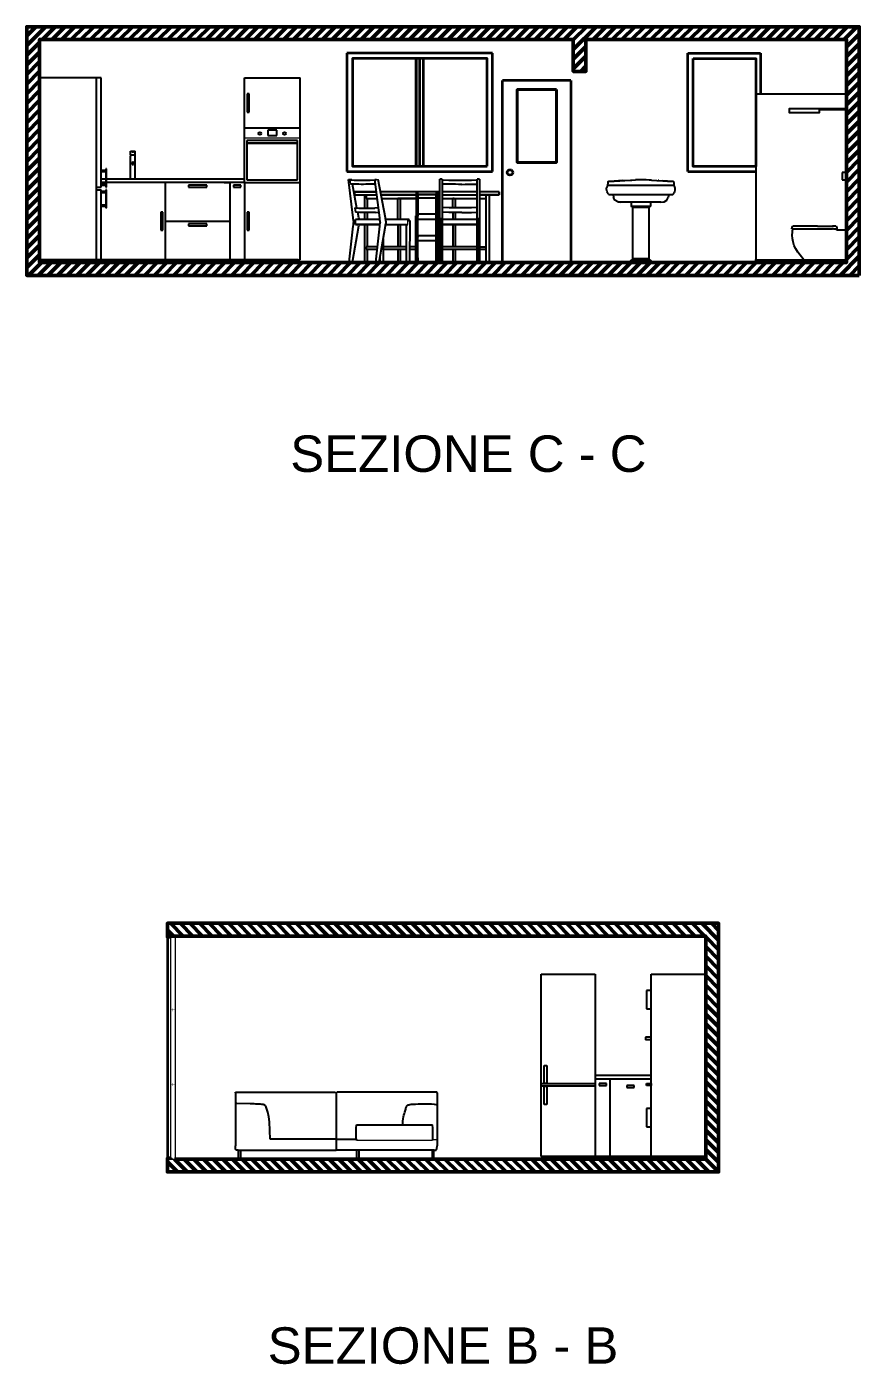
# Model space of a CAD drawing. Header units: metres. Extents: x -165 to 9389, y -108 to -28.
# Drawn here: x -4.21 to 4.93, y -108.13 to -93.45 of the extents above; entities that cross this region are included whole.
import ezdxf

# ---------------------------------------------------------------- set-up
doc = ezdxf.new("R2010")
doc.units = ezdxf.units.M
doc.header["$LTSCALE"] = 5
doc.header["$MEASUREMENT"] = 0
doc.linetypes.add('ACAD_ISO02W100', pattern=[15, 12, -3])
for name, color, linetype, lineweight in [('1. linee finestre', 6, 'Continuous', 18), ('1.Linee sezione', 3, 'Continuous', 50), ('2. linee secondo piano', 9, 'Continuous', 18), ('3. Linee normali', 7, 'Continuous', 35), ('3. Linee normali @ 1', 7, 'Continuous', 35), ('4. Linee nascoste', 2, 'ACAD_ISO02W100', 25)]:
    doc.layers.add(name, color=color, linetype=linetype, lineweight=lineweight)
doc.layers.add('A-ANNO-TEXT', color=3, linetype='Continuous')
doc.layers.add('MOBILI', color=1, linetype='Continuous')
doc.styles.add('ARIAL', font='arial.ttf')
pattern_1 = [(315, (80.99502, -131.97779), (0.05303301, 0.05303301), [])]

# ---------------------------------------------------------------- blocks, each defined once
blk = doc.blocks.new('lavabosez')
at = {"layer": 'MOBILI'}
for p, q in [((-0.315, 0.902), (-0.411, 0.894)), ((-0.233, 0.906), (-0.218, 0.907)), ((-0.117, 0.908), (-0.117, 0.908)), ((0.08, 0.902), (0.073, 0.902)), ((0.08, 0.902), (0.176, 0.894)), ((0.247, 0.847), (-0.481, 0.847)), ((0.244, 0.847), (0.241, 0.847)), ((-0.402, 0.685), (-0.419, 0.714)), ((-0.205, 0.04), (-0.205, 0.604)), ((0.137, 0.668), (0.137, 0.668))]:
    blk.add_line(p, q, dxfattribs=at)
for points in [[(-0.483, 0.837), (-0.48, 0.856), (-0.478, 0.873), (-0.478, 0.878), (-0.477, 0.879), (-0.477, 0.881), (-0.477, 0.883)], [(-0.477, 0.883), (-0.477, 0.883), (-0.475, 0.891), (-0.47, 0.894), (-0.431, 0.894), (-0.421, 0.894), (-0.411, 0.894)], [(-0.411, 0.894), (-0.411, 0.894), (-0.35, 0.899), (-0.292, 0.903), (-0.233, 0.906)], [(-0.315, 0.902), (-0.315, 0.902), (-0.292, 0.903)], [(-0.218, 0.907), (-0.218, 0.907), (-0.175, 0.908)], [(-0.218, 0.907), (-0.218, 0.907), (-0.218, 0.907)], [(-0.001, 0.906), (-0.017, 0.907), (-0.025, 0.907), (-0.059, 0.908), (-0.117, 0.908), (-0.175, 0.908)], [(-0.117, 0.908), (-0.119, 0.908), (-0.121, 0.908)], [(-0.119, 0.908), (-0.119, 0.908), (-0.119, 0.908)], [(-0.017, 0.907), (-0.017, 0.907), (-0.017, 0.907)], [(-0.001, 0.906), (-0.001, 0.906), (0.057, 0.903), (0.115, 0.899)], [(0.176, 0.894), (0.176, 0.894), (0.115, 0.899), (0.115, 0.899)], [(0.176, 0.894), (0.186, 0.894), (0.196, 0.894), (0.236, 0.894), (0.24, 0.891), (0.242, 0.883)], [(0.242, 0.883), (0.242, 0.883), (0.243, 0.881), (0.243, 0.879), (0.243, 0.878), (0.243, 0.873), (0.245, 0.856), (0.248, 0.837)], [(-0.489, 0.776), (-0.489, 0.776), (-0.493, 0.805), (-0.494, 0.821), (-0.489, 0.827), (-0.488, 0.832), (-0.483, 0.837)], [(-0.474, 0.75), (-0.475, 0.755), (-0.478, 0.76), (-0.483, 0.765), (-0.484, 0.771), (-0.489, 0.776)], [(-0.474, 0.75), (-0.474, 0.75), (-0.469, 0.749), (-0.468, 0.749), (-0.463, 0.749), (-0.376, 0.749), (-0.288, 0.749), (-0.202, 0.749), (-0.115, 0.749), (-0.031, 0.749), (0.053, 0.749), (0.143, 0.749), (0.229, 0.749), (0.233, 0.749), (0.235, 0.749), (0.239, 0.75), (0.241, 0.755)], [(-0.423, 0.749), (-0.419, 0.714), (-0.419, 0.714)], [(0.189, 0.749), (0.184, 0.714), (0.184, 0.714)], [(0.241, 0.755), (0.243, 0.76), (0.249, 0.765), (0.25, 0.771), (0.255, 0.776), (0.255, 0.776)], [(0.255, 0.776), (0.258, 0.798), (0.258, 0.802), (0.26, 0.821), (0.255, 0.827), (0.254, 0.832), (0.248, 0.837)], [(-0.067, 0.664), (-0.117, 0.664), (-0.171, 0.664), (-0.223, 0.664), (-0.274, 0.664), (-0.323, 0.664), (-0.337, 0.664), (-0.371, 0.668), (-0.402, 0.685), (-0.419, 0.714)], [(-0.372, 0.668), (-0.402, 0.685), (-0.402, 0.685)], [(-0.371, 0.668), (-0.372, 0.668), (-0.337, 0.664), (-0.337, 0.664)], [(-0.225, 0.664), (-0.225, 0.624), (-0.223, 0.62), (-0.214, 0.617)], [(-0.01, 0.664), (-0.01, 0.624), (-0.012, 0.62), (-0.021, 0.617), (-0.021, 0.617), (-0.022, 0.617), (-0.027, 0.617), (-0.044, 0.617), (-0.062, 0.617), (-0.087, 0.617), (-0.117, 0.617), (-0.148, 0.617), (-0.173, 0.617), (-0.19, 0.617), (-0.208, 0.617), (-0.212, 0.617), (-0.214, 0.617), (-0.214, 0.617), (-0.21, 0.609), (-0.209, 0.605), (-0.205, 0.604), (-0.205, 0.604), (-0.204, 0.604), (-0.2, 0.604)], [(-0.029, 0.604), (-0.029, 0.604), (-0.031, 0.604), (-0.035, 0.604), (-0.051, 0.604), (-0.089, 0.604), (-0.117, 0.604), (-0.145, 0.604), (-0.184, 0.604), (-0.2, 0.604)], [(0.102, 0.664), (0.088, 0.664), (0.04, 0.664), (-0.016, 0.664), (-0.067, 0.664)], [(-0.021, 0.617), (-0.024, 0.609), (-0.025, 0.605), (-0.029, 0.604), (-0.029, 0.04)], [(0.102, 0.664), (0.102, 0.664), (0.137, 0.668), (0.167, 0.685), (0.184, 0.714)], [(0.102, 0.664), (0.102, 0.664), (0.137, 0.668)], [(-0.21, 0.032), (-0.21, 0.032), (-0.218, 0.025), (-0.224, 0.022), (-0.225, 0.02), (-0.23, 0.019), (-0.234, 0.01), (-0.235, 0), (-0.233, 0), (-0.227, 0), (-0.206, 0), (-0.148, 0), (-0.088, 0), (-0.029, 0), (-0.007, 0), (-0.002, 0)], [(-0.024, 0.032), (-0.025, 0.039), (-0.029, 0.04), (-0.029, 0.04), (-0.031, 0.04), (-0.035, 0.04), (-0.051, 0.04), (-0.089, 0.04), (-0.117, 0.04), (-0.145, 0.04), (-0.184, 0.04), (-0.2, 0.04), (-0.204, 0.04), (-0.205, 0.04), (-0.205, 0.04), (-0.209, 0.039), (-0.21, 0.032)], [(-0.025, 0.032), (-0.026, 0.032), (-0.03, 0.032), (-0.047, 0.032), (-0.064, 0.032), (-0.088, 0.032), (-0.117, 0.032), (-0.147, 0.032), (-0.17, 0.032), (-0.187, 0.032), (-0.204, 0.032), (-0.209, 0.032), (-0.21, 0.032)], [(-0.002, 0), (0, 0), (0, 0.01), (-0.005, 0.019), (-0.01, 0.02), (-0.01, 0.022), (-0.016, 0.025), (-0.024, 0.032), (-0.025, 0.032)]]:
    blk.add_lwpolyline(points, dxfattribs=at)
blk = doc.blocks.new('CAYONOPLAN_1000x900-FRONT')
at = {"layer": 'MOBILI'}
for p, q in [((-500, 26), (-500, 6)), ((-494, 32), (494, 32)), ((-494, 0), (494, 0)), ((500, 26), (500, 6))]:
    blk.add_line(p, q, dxfattribs=at)
for centre, start, end in [((-494, 26), 92.2242, 179.9851), ((-494, 6), 180, 267.7908), ((494, 26), 0.0149, 87.7758), ((494, 6), 272.2092, 0)]:
    blk.add_arc(centre, 6, start, end, dxfattribs=at)
blk = doc.blocks.new('Box_doccia_vlaterale')
at = {"layer": 'MOBILI'}
for p, q in [((-0.988, 1.852), (0, 1.852)), ((-0.988, 1.852), (-0.988, 0.032)), ((0, 1.852), (0, 0.032)), ((0, 1.688), (-0.291, 1.688)), ((0, 1.677), (-0.291, 1.677)), ((-0.041, 0.988), (-0.041, 0.91)), ((0, 0.988), (-0.041, 0.988)), ((-0.041, 0.91), (0, 0.91))]:
    blk.add_line(p, q, dxfattribs=at)
blk.add_lwpolyline([(-0.291, 1.688), (-0.624, 1.688), (-0.624, 1.65), (-0.291, 1.65)], close=True, dxfattribs=at)
at = {"layer": 'MOBILI', "xscale": 0.001, "yscale": 0.001}
blk.add_blockref('CAYONOPLAN_1000x900-FRONT', (-0.494, 0), dxfattribs=at)

msp = doc.modelspace()

# ---------------------------------------------------------------- hatches: boundary and pattern name
at = {"layer": '1. linee finestre'}
for points in [[(-2.6339, -103.4475), (-2.6314, -103.4475), (-2.6314, -103.4334), (-2.6101, -103.4334), (-2.6101, -103.4475), (-2.6076, -103.4475), (-2.6076, -103.4309), (-2.6339, -103.4309)], [(-2.6076, -103.4475), (-2.6051, -103.4475), (-2.6051, -103.4334), (-2.5839, -103.4334), (-2.5839, -103.4475), (-2.5814, -103.4475), (-2.5814, -103.4309), (-2.6076, -103.4309)], [(-2.6339, -104.2244), (-2.6314, -104.2244), (-2.6314, -104.2385), (-2.6101, -104.2385), (-2.6101, -104.2244), (-2.6076, -104.2244), (-2.6076, -104.241), (-2.6339, -104.241)], [(-2.6339, -104.2577), (-2.6314, -104.2577), (-2.6314, -104.2435), (-2.6101, -104.2435), (-2.6101, -104.2577), (-2.6076, -104.2577), (-2.6076, -104.241), (-2.6339, -104.241)], [(-2.6076, -104.2244), (-2.6051, -104.2244), (-2.6051, -104.2385), (-2.5839, -104.2385), (-2.5839, -104.2244), (-2.5814, -104.2244), (-2.5814, -104.241), (-2.6076, -104.241)], [(-2.6076, -104.2577), (-2.6051, -104.2577), (-2.6051, -104.2435), (-2.5839, -104.2435), (-2.5839, -104.2577), (-2.5814, -104.2577), (-2.5814, -104.241), (-2.6076, -104.241)], [(-2.6339, -105.0445), (-2.6314, -105.0445), (-2.6314, -105.0587), (-2.6101, -105.0587), (-2.6101, -105.0445), (-2.6076, -105.0445), (-2.6076, -105.0612), (-2.6339, -105.0612)], [(-2.6339, -105.0778), (-2.6314, -105.0778), (-2.6314, -105.0637), (-2.6101, -105.0637), (-2.6101, -105.0778), (-2.6076, -105.0778), (-2.6076, -105.0612), (-2.6339, -105.0612)], [(-2.6076, -105.0445), (-2.6051, -105.0445), (-2.6051, -105.0587), (-2.5839, -105.0587), (-2.5839, -105.0445), (-2.5814, -105.0445), (-2.5814, -105.0612), (-2.6076, -105.0612)], [(-2.6076, -105.0778), (-2.6051, -105.0778), (-2.6051, -105.0637), (-2.5839, -105.0637), (-2.5839, -105.0778), (-2.5814, -105.0778), (-2.5814, -105.0612), (-2.6076, -105.0612)], [(-2.6339, -105.8647), (-2.6314, -105.8647), (-2.6314, -105.8788), (-2.6101, -105.8788), (-2.6101, -105.8647), (-2.6076, -105.8647), (-2.6076, -105.8813), (-2.6339, -105.8813)], [(-2.6076, -105.8647), (-2.6051, -105.8647), (-2.6051, -105.8788), (-2.5839, -105.8788), (-2.5839, -105.8647), (-2.5814, -105.8647), (-2.5814, -105.8813), (-2.6076, -105.8813)]]:
    msp.add_hatch(color=256, dxfattribs=at).paths.add_polyline_path(points, flags=0)
at = {"layer": '1.Linee sezione', "true_color": 0x939598}
h = msp.add_hatch(dxfattribs=at)
h.set_pattern_fill('ANSI31', color=252, scale=0.6, style=0)
h.set_pattern_definition([(45, (20.33561, -19.99579), (-0.05303301, 0.05303301), [])])
h.paths.add_polyline_path([(4.9291, -93.4457), (-4.2109, -93.4457), (-4.2109, -96.1757), (4.9291, -96.1757)], flags=0)
h.paths.add_polyline_path([(-4.0709, -93.5857), (1.7891, -93.5857), (1.7891, -93.9357), (1.9291, -93.9357), (1.9291, -93.5857), (4.7891, -93.5857), (4.7891, -96.0357), (1.9291, -96.0357), (-4.0709, -96.0357)], flags=0)
h = msp.add_hatch(dxfattribs=at)
h.set_pattern_fill('ANSI31', color=252, scale=0.6, angle=-90, style=0)
h.set_pattern_definition(pattern_1)
edge = h.paths.add_edge_path()
edge.add_line((-2.6339, -105.8813), (-2.6339, -105.8713))
edge.add_line((-2.6339, -105.8713), (-2.6659, -105.8713))
edge.add_line((-2.6659, -105.8713), (-2.6659, -105.8813))
edge.add_line((-2.6659, -105.8813), (-2.6659, -106.0213))
edge.add_line((-2.6659, -106.0213), (3.3841, -106.0213))
edge.add_line((3.3841, -106.0213), (3.3841, -103.2913))
edge.add_line((3.3841, -103.2913), (-2.6659, -103.2913))
edge.add_line((-2.6659, -103.2913), (-2.6659, -103.4409))
edge.add_line((-2.6659, -103.4409), (-2.6339, -103.4409))
edge.add_line((-2.6339, -103.4309), (3.2441, -103.4313))
edge.add_line((3.2441, -103.4313), (3.2441, -105.8813))
edge.add_line((3.2441, -105.8813), (-2.5889, -105.8813))
at = {"layer": '2. linee secondo piano'}
h = msp.add_hatch(dxfattribs=at)
h.set_pattern_fill('ANSI31', color=256, scale=0.6, angle=-90)
h.set_pattern_definition(pattern_1)
h.paths.add_polyline_path([(3.3841, -106.0213), (3.3841, -103.2913), (-2.6659, -103.2913), (-2.6659, -103.4409), (-2.6339, -103.4409), (-2.6339, -103.4309), (3.2441, -103.4313), (3.2441, -105.8813), (-2.5889, -105.8813), (-2.6339, -105.8813), (-2.6339, -105.8713), (-2.6659, -105.8713), (-2.6659, -105.8813), (-2.6659, -106.0213)])

# ---------------------------------------------------------------- linework, layer by layer
at = {"layer": '1. linee finestre', "color": 1}
for p, q in [((-1.8208, -94.6657), (-1.2108, -94.6657)), ((-0.643, -95.1224), (-0.6794, -95.1224)), ((-0.6625, -95.1261), (-0.6556, -95.1737)), ((-0.3886, -95.1224), (-0.3517, -95.1224)), ((0.0593, -95.2597), (0.0593, -95.5214)), ((-0.0266, -95.6184), (-0.0266, -95.5727)), ((-0.5914, -105.6737), (0.2421, -105.6737)), ((0.244, -105.6673), (0.2935, -105.6673))]:
    msp.add_line(p, q, dxfattribs=at)
at = {"layer": '1. linee finestre'}
for p, q in [((-2.6339, -103.4309), (-2.6339, -103.5233)), ((-2.6339, -103.4309), (-2.6339, -103.4409)), ((-2.6339, -103.4309), (-2.5814, -103.4309)), ((-2.6339, -103.5233), (-2.6339, -103.8889)), ((-2.5814, -103.4309), (-2.5814, -103.5233)), ((-2.5814, -103.5233), (-2.5814, -103.773)), ((-2.5814, -103.773), (-2.5814, -103.889)), ((-2.6339, -103.8889), (-2.6339, -104.241)), ((-2.5814, -103.889), (-2.5814, -104.241)), ((-2.6339, -104.241), (-2.6339, -104.7091)), ((-2.5814, -104.241), (-2.5814, -104.5931)), ((-2.6339, -104.7091), (-2.6339, -105.0612)), ((-2.5814, -104.5931), (-2.5814, -104.7091)), ((-2.5814, -104.7091), (-2.5814, -105.0612)), ((-2.6339, -105.0612), (-2.6339, -105.8813)), ((-2.5814, -105.0612), (-2.5814, -105.4133)), ((-2.5814, -105.4133), (-2.5814, -105.5293)), ((-2.5814, -105.5293), (-2.5814, -105.8813)), ((-2.6339, -105.8713), (-2.6339, -105.8813)), ((-2.6339, -105.8813), (-2.5814, -105.8813))]:
    msp.add_line(p, q, dxfattribs=at)
at = {"layer": '1.Linee sezione'}
for points in [[(4.9291, -96.1757), (-4.2109, -96.1757), (-4.2109, -93.4457), (4.9291, -93.4457)], [(1.9291, -93.5857), (1.9291, -93.9357), (1.7891, -93.9357), (1.7891, -93.5857), (-4.0709, -93.5857), (-4.0709, -96.0357), (1.9291, -96.0357), (4.7891, -96.0357), (4.7891, -93.5857)]]:
    msp.add_lwpolyline(points, close=True, dxfattribs=at)
at = {"layer": '1.Linee sezione', "flags": 128}
msp.add_lwpolyline([(-2.6339, -105.8813), (-2.6339, -105.8713), (-2.6659, -105.8713), (-2.6659, -105.8813), (-2.6659, -106.0213), (3.3841, -106.0213), (3.3841, -103.2913), (-2.6659, -103.2913), (-2.6659, -103.4409), (-2.6339, -103.4409)], dxfattribs=at)
at = {"layer": '1.Linee sezione'}
msp.add_lwpolyline([(-2.6339, -103.4309), (3.2441, -103.4313), (3.2441, -105.8813), (-2.5889, -105.8813)], dxfattribs=at)
at = {"layer": '3. Linee normali', "color": 6}
for p, q in [((0.9042, -93.7357), (-0.6958, -93.7357)), ((-0.6958, -93.7357), (-0.6958, -95.0357)), ((0.0642, -94.9757), (0.0642, -93.7957)), ((0.0642, -93.7957), (0.0642, -94.9757)), ((0.1042, -94.9757), (0.1042, -93.7957)), ((0.1442, -94.4907), (0.1442, -93.7957)), ((0.1442, -94.4907), (0.1442, -93.7957)), ((0.9042, -95.0357), (0.9042, -93.7357)), ((3.8455, -93.7357), (3.8455, -94.184)), ((1.0141, -96.0357), (1.0141, -94.0357)), ((1.7641, -94.0357), (1.0141, -94.0357)), ((1.1741, -94.1357), (1.6041, -94.1357)), ((1.1741, -94.9357), (1.1741, -94.1357)), ((1.6041, -94.1357), (1.6041, -94.9357)), ((1.7641, -94.0357), (1.7641, -96.0357)), ((0.1442, -94.9757), (0.1442, -94.4907)), ((0.1442, -94.6507), (0.1442, -94.5007)), ((0.1442, -94.9757), (0.1442, -94.6507)), ((1.6041, -94.9357), (1.1741, -94.9357)), ((-0.6958, -95.0357), (0.9042, -95.0357)), ((3.0455, -95.0357), (3.7946, -95.0357))]:
    msp.add_line(p, q, dxfattribs=at)
at = {"layer": '3. Linee normali'}
msp.add_line((-2.6659, -103.4409), (-2.6659, -105.8713), dxfattribs=at)
at = {"layer": '3. Linee normali', "color": 6, "flags": 128}
msp.add_lwpolyline([(0.8442, -94.9757), (0.8442, -93.7957), (-0.6358, -93.7957), (-0.6358, -94.9757)], close=True, dxfattribs=at)
at = {"layer": '3. Linee normali', "color": 6}
for points in [[(3.0455, -93.7357), (3.8455, -93.7357)], [(3.0455, -95.0357), (3.0455, -93.7357)]]:
    msp.add_lwpolyline(points, dxfattribs=at)
for points in [[(3.1057, -93.7944), (3.7942, -93.7944), (3.7942, -94.9804), (3.1057, -94.9804)], [(1.6041, -94.1357), (1.1741, -94.1357), (1.1741, -94.9357), (1.6041, -94.9357)]]:
    msp.add_lwpolyline(points, close=True, dxfattribs=at)
msp.add_circle((1.0941, -95.0457), 0.03, dxfattribs=at)
at = {"layer": '4. Linee nascoste'}
msp.add_line((-4.2109, -93.4457), (4.9291, -93.4457), dxfattribs=at)
at = {"layer": 'MOBILI', "color": 1}
for p, q in [((-3.3939, -94.0057), (-4.0709, -94.0057)), ((-3.4439, -96.0357), (-3.4439, -94.0057)), ((-3.3939, -95.2057), (-3.3939, -94.0057)), ((-1.8208, -95.1557), (-1.8208, -94.0057)), ((-1.8208, -94.0057), (-1.2108, -94.0057)), ((-1.2108, -96.0057), (-1.2108, -94.0057)), ((-1.7708, -94.1832), (-1.7908, -94.1832)), ((-1.7908, -94.1832), (-1.7908, -94.3832)), ((-1.7708, -94.3832), (-1.7708, -94.1832)), ((-1.7908, -94.3832), (-1.7708, -94.3832)), ((-1.2108, -94.5607), (-1.8208, -94.5607)), ((-1.4658, -94.5807), (-1.5658, -94.5807)), ((-1.5658, -94.5807), (-1.5658, -94.6407)), ((-1.4658, -94.6407), (-1.4658, -94.5807)), ((-1.2388, -94.6957), (-1.7928, -94.6957)), ((-1.7928, -94.6957), (-1.7928, -94.7257)), ((-1.7928, -94.7257), (-1.2388, -94.7257)), ((-1.2388, -94.7257), (-1.7928, -94.7257)), ((-1.7928, -94.7257), (-1.7928, -95.1257)), ((-1.5658, -94.6407), (-1.4658, -94.6407)), ((-1.2388, -94.7257), (-1.2388, -94.6957)), ((-1.2388, -95.1257), (-1.2388, -94.7257)), ((-3.0709, -94.8527), (-3.0709, -94.8127)), ((-3.0709, -94.8127), (-3.0209, -94.8127)), ((-3.0709, -94.8527), (-3.0709, -94.8127)), ((-3.0709, -94.8527), (-3.0209, -94.8527)), ((-3.0709, -94.8627), (-3.0659, -94.8527)), ((-3.0709, -95.1177), (-3.0709, -94.8627)), ((-3.0209, -94.8627), (-3.0259, -94.8527)), ((-3.0209, -94.8527), (-3.0209, -94.8127)), ((-3.0209, -94.8527), (-3.0209, -94.8127)), ((-3.0209, -95.1177), (-3.0209, -94.8627)), ((-3.3439, -95.0257), (-3.3939, -95.0257)), ((-3.3939, -95.0257), (-3.3939, -95.0357)), ((-3.3339, -95.0057), (-3.3439, -95.0057)), ((-3.3439, -95.0057), (-3.3439, -95.2057)), ((-3.3439, -95.0357), (-3.3439, -95.0257)), ((-3.3339, -95.2057), (-3.3339, -95.0057)), ((-3.0545, -94.9477), (-3.0545, -94.9577)), ((-3.0545, -94.9577), (-3.0372, -94.9577)), ((-3.0372, -94.9477), (-3.0372, -94.9577)), ((-3.3939, -95.0357), (-3.3439, -95.0357)), ((-3.3439, -95.1177), (-3.3939, -95.1177)), ((-3.3439, -95.1557), (-3.3939, -95.1557)), ((-3.3439, -95.1757), (-3.3939, -95.1757)), ((-1.8208, -95.1177), (-3.3339, -95.1177)), ((-1.8208, -95.1557), (-3.3339, -95.1557)), ((-2.6884, -96.0057), (-2.6884, -95.1557)), ((-2.045, -95.1557), (-1.9816, -95.1557)), ((-1.9816, -95.1557), (-1.9816, -96.0057)), ((-1.8208, -95.1557), (-1.8208, -95.1177)), ((-1.8208, -95.1557), (-1.8208, -96.0057)), ((-1.8208, -95.1557), (-1.2108, -95.1557)), ((-1.8133, -95.1557), (-1.2183, -95.1557)), ((-1.7928, -95.1257), (-1.2388, -95.1257)), ((-0.6263, -95.5434), (-0.6794, -95.1224)), ((-0.6794, -95.1224), (-0.6629, -95.1224)), ((-0.6625, -95.1261), (-0.6172, -95.1297)), ((-0.6117, -95.1755), (-0.6556, -95.1737)), ((-0.642, -95.1277), (-0.643, -95.1224)), ((-0.5854, -95.4363), (-0.6334, -95.1746)), ((-0.6172, -95.1297), (-0.5934, -95.1297)), ((-0.5879, -95.1755), (-0.6117, -95.1755)), ((-0.5934, -95.1297), (-0.5697, -95.1297)), ((-0.5642, -95.1755), (-0.5879, -95.1755)), ((-0.5697, -95.1297), (-0.5459, -95.1297)), ((-0.5404, -95.1773), (-0.5642, -95.1755)), ((-0.5459, -95.1297), (-0.5203, -95.1297)), ((-0.5148, -95.1773), (-0.5404, -95.1773)), ((-0.5203, -95.1297), (-0.4947, -95.1297)), ((-0.4892, -95.1755), (-0.5148, -95.1773)), ((-0.4947, -95.1297), (-0.4691, -95.1297)), ((-0.4618, -95.1755), (-0.4892, -95.1755)), ((-0.4691, -95.1297), (-0.4417, -95.1297)), ((-0.4361, -95.1755), (-0.4618, -95.1755)), ((-0.4417, -95.1297), (-0.3882, -95.1262)), ((-0.3822, -95.1737), (-0.4361, -95.1755)), ((-0.3356, -95.5434), (-0.3886, -95.1224)), ((-0.3886, -95.1224), (-0.3703, -95.1224)), ((-0.2735, -95.5452), (-0.3517, -95.1224)), ((0.3501, -95.1206), (0.3245, -95.1206)), ((0.3245, -95.1206), (0.3245, -95.1224)), ((0.3245, -95.1224), (0.3245, -95.1206)), ((0.3245, -95.5434), (0.3245, -95.1224)), ((0.3245, -95.5434), (0.3245, -95.1224)), ((0.3501, -95.1224), (0.3501, -95.1206)), ((0.3501, -95.1206), (0.3501, -95.1224)), ((0.3501, -95.1224), (0.3501, -95.5434)), ((0.3501, -95.1224), (0.3501, -95.5434)), ((0.3501, -95.1262), (0.425, -95.1297)), ((0.425, -95.1755), (0.3501, -95.1737)), ((0.425, -95.1297), (0.4598, -95.1297)), ((0.4598, -95.1755), (0.425, -95.1755)), ((0.4598, -95.1297), (0.4963, -95.1297)), ((0.4963, -95.1755), (0.4598, -95.1755)), ((0.4963, -95.1297), (0.5311, -95.1297)), ((0.5311, -95.1773), (0.4963, -95.1755)), ((0.5311, -95.1297), (0.5677, -95.1297)), ((0.5677, -95.1773), (0.5311, -95.1773)), ((0.5677, -95.1297), (0.6024, -95.1297)), ((0.5677, -95.1773), (0.6024, -95.1755)), ((0.6024, -95.1297), (0.639, -95.1297)), ((0.6024, -95.1755), (0.639, -95.1755)), ((0.639, -95.1297), (0.6737, -95.1297)), ((0.639, -95.1755), (0.6737, -95.1755)), ((0.6737, -95.1297), (0.7359, -95.1262)), ((0.6737, -95.1755), (0.7359, -95.1737)), ((0.7615, -95.1206), (0.7359, -95.1206)), ((0.7359, -95.1206), (0.7359, -95.1224)), ((0.7359, -95.1224), (0.7359, -95.1206)), ((0.7359, -95.5434), (0.7359, -95.1224)), ((0.7359, -95.5434), (0.7359, -95.1224)), ((0.7615, -95.1224), (0.7615, -95.1206)), ((0.7615, -95.1206), (0.7615, -95.1224)), ((0.7615, -95.1224), (0.7615, -95.5434)), ((0.7615, -95.1224), (0.7615, -95.5434)), ((-3.4439, -95.2357), (-3.4439, -95.2057)), ((-3.4439, -95.2057), (-3.3939, -95.2057)), ((-3.4439, -96.0057), (-3.4439, -95.2357)), ((-3.4439, -95.2357), (-3.3939, -95.2357)), ((-3.3939, -95.2057), (-3.3939, -95.1857)), ((-3.3939, -95.1857), (-3.3439, -95.1857)), ((-3.3939, -96.0057), (-3.3939, -95.2357)), ((-3.3439, -95.2557), (-3.3939, -95.2557)), ((-3.3939, -95.2557), (-3.3939, -95.2657)), ((-3.3939, -95.2657), (-3.3439, -95.2657)), ((-3.3439, -95.2057), (-3.3339, -95.2057)), ((-3.3339, -95.2357), (-3.3439, -95.2357)), ((-3.3439, -95.2357), (-3.3439, -95.4357)), ((-3.3439, -95.2657), (-3.3439, -95.2557)), ((-3.3339, -95.4357), (-3.3339, -95.2357)), ((-2.235, -95.1857), (-2.435, -95.1857)), ((-2.435, -95.1857), (-2.435, -95.2057)), ((-2.435, -95.2057), (-2.235, -95.2057)), ((-2.235, -95.2057), (-2.235, -95.1857)), ((-1.8612, -95.1857), (-1.9412, -95.1857)), ((-1.9412, -95.1857), (-1.9412, -95.2057)), ((-1.9412, -95.2057), (-1.8612, -95.2057)), ((-1.8612, -95.2057), (-1.8612, -95.1857)), ((-0.3703, -95.2597), (-0.6135, -95.2597)), ((-0.6135, -95.2597), (-0.6135, -95.2827)), ((-0.6135, -95.2827), (-0.6135, -95.2597)), ((-0.6135, -95.2597), (-0.3703, -95.2597)), ((-0.6117, -95.2908), (-0.3667, -95.2908)), ((-0.6117, -95.2908), (-0.3667, -95.2908)), ((-0.502, -95.2908), (-0.502, -95.439)), ((-0.4837, -95.2908), (-0.4837, -95.3329)), ((0.0575, -95.2597), (-0.3265, -95.2597)), ((0.0593, -95.2597), (-0.3265, -95.2597)), ((0.0593, -95.2908), (-0.321, -95.2908)), ((-0.321, -95.2908), (0.0593, -95.2908)), ((0.0813, -95.2597), (0.0593, -95.2597)), ((0.0593, -95.2597), (0.0813, -95.2597)), ((0.2824, -95.2597), (0.0813, -95.2597)), ((0.0813, -95.289), (0.0813, -95.2597)), ((0.2824, -95.2597), (0.0813, -95.2597)), ((0.0904, -95.289), (0.0813, -95.289)), ((0.0813, -95.289), (0.0904, -95.289)), ((0.0813, -95.289), (0.0813, -95.5214)), ((0.0813, -95.5214), (0.0813, -95.289)), ((0.0813, -95.9753), (0.0813, -95.289)), ((0.0813, -95.289), (0.2824, -95.289)), ((0.2824, -95.289), (0.0813, -95.289)), ((0.0813, -95.3237), (0.0904, -95.3237)), ((0.0904, -95.289), (0.1599, -95.289)), ((0.1599, -95.289), (0.0904, -95.289)), ((0.0904, -95.3237), (0.2733, -95.3237)), ((0.2733, -95.289), (0.2038, -95.289)), ((0.2038, -95.289), (0.2733, -95.289)), ((0.2824, -95.289), (0.2733, -95.289)), ((0.2824, -95.289), (0.2733, -95.289)), ((0.2824, -95.3237), (0.2733, -95.3237)), ((0.3044, -95.2597), (0.2824, -95.2597)), ((0.2824, -95.2597), (0.2824, -95.289)), ((0.3044, -95.2597), (0.2824, -95.2597)), ((0.2824, -95.5214), (0.2824, -95.289)), ((0.2824, -95.289), (0.2824, -95.5214)), ((0.2824, -95.289), (0.2824, -95.9753)), ((0.3044, -95.289), (0.3044, -95.2597)), ((0.3044, -95.289), (0.3044, -95.2597)), ((0.3245, -95.2597), (0.3044, -95.2597)), ((0.3044, -95.2597), (0.3245, -95.2597)), ((0.3044, -95.289), (0.3044, -95.5214)), ((0.3044, -95.5214), (0.3044, -95.289)), ((0.3245, -95.2908), (0.3044, -95.2908)), ((0.3044, -95.2908), (0.3245, -95.2908)), ((0.7359, -95.2597), (0.3501, -95.2597)), ((0.7359, -95.2597), (0.3501, -95.2597)), ((0.3501, -95.2908), (0.7359, -95.2908)), ((0.3501, -95.2908), (0.7359, -95.2908)), ((0.9773, -95.2597), (0.7615, -95.2597)), ((0.9773, -95.2597), (0.7615, -95.2597)), ((0.9773, -95.2908), (0.7615, -95.2908)), ((0.7615, -95.2908), (0.9773, -95.2908)), ((0.831, -95.2908), (0.831, -96.0357)), ((0.8657, -95.2908), (0.8657, -96.0357)), ((0.9773, -95.2597), (0.9773, -95.2908)), ((0.9773, -95.2908), (0.9773, -95.2597)), ((-3.3439, -95.4057), (-3.3939, -95.4057)), ((-3.3939, -95.4157), (-3.3439, -95.4157)), ((-3.3439, -95.4357), (-3.3339, -95.4357)), ((-0.6081, -95.4354), (-0.5642, -95.4372)), ((-0.6081, -95.4354), (-0.6025, -95.4812)), ((-0.5642, -95.4372), (-0.5404, -95.439)), ((-0.5404, -95.439), (-0.5166, -95.439)), ((-0.5166, -95.439), (-0.4929, -95.439)), ((-0.4929, -95.439), (-0.4672, -95.439)), ((-0.4837, -95.3329), (-0.3612, -95.3329)), ((-0.4837, -95.3329), (-0.3612, -95.3329)), ((-0.4691, -95.439), (-0.4691, -95.3329)), ((-0.4672, -95.439), (-0.4417, -95.439)), ((-0.4417, -95.439), (-0.416, -95.439)), ((-0.416, -95.439), (-0.3886, -95.4372)), ((-0.3484, -95.4354), (-0.3886, -95.4372)), ((-0.3118, -95.3329), (-0.1381, -95.3329)), ((-0.3118, -95.3329), (-0.1381, -95.3329)), ((0.0593, -95.3329), (-0.1381, -95.3329)), ((-0.1381, -95.5616), (-0.1381, -95.3329)), ((-0.1381, -95.3329), (0.0593, -95.3329)), ((-0.1217, -95.3329), (-0.1235, -95.3329)), ((-0.1217, -95.3329), (-0.1235, -95.3329)), ((-0.1071, -95.5616), (-0.1071, -95.3329)), ((0.3044, -95.3329), (0.3245, -95.3329)), ((0.3044, -95.3329), (0.3245, -95.3329)), ((0.3501, -95.3329), (0.4653, -95.3329)), ((0.3501, -95.3329), (0.4653, -95.3329)), ((0.4269, -95.4336), (0.3501, -95.4317)), ((0.4616, -95.4336), (0.4269, -95.4336)), ((0.4963, -95.4354), (0.4616, -95.4336)), ((0.4817, -95.3329), (0.4653, -95.3329)), ((0.4653, -95.4336), (0.4653, -95.3329)), ((0.4653, -95.3329), (0.4817, -95.3329)), ((0.4817, -95.3329), (0.4818, -95.3329)), ((0.4817, -95.3329), (0.4818, -95.3329)), ((0.4817, -95.3329), (0.7359, -95.3329)), ((0.4817, -95.3329), (0.7359, -95.3329)), ((0.4963, -95.4354), (0.4963, -95.3329)), ((0.5311, -95.4354), (0.4963, -95.4354)), ((0.5677, -95.4354), (0.5311, -95.4354)), ((0.6024, -95.4354), (0.5677, -95.4354)), ((0.6372, -95.4336), (0.6024, -95.4354)), ((0.6719, -95.4336), (0.6372, -95.4336)), ((0.7359, -95.4317), (0.6719, -95.4336)), ((0.7615, -95.3329), (0.831, -95.3329)), ((0.7615, -95.3329), (0.831, -95.3329)), ((0.831, -95.3329), (0.831, -95.3329)), ((0.831, -95.3329), (0.831, -95.3329)), ((-2.7384, -95.4807), (-2.7384, -95.6807)), ((-2.7184, -95.4807), (-2.7384, -95.4807)), ((-2.7184, -95.6807), (-2.7184, -95.4807)), ((-2.6884, -95.5807), (-1.9816, -95.5807)), ((-2.235, -95.6107), (-2.435, -95.6107)), ((-2.435, -95.6107), (-2.435, -95.6307)), ((-2.235, -95.6307), (-2.235, -95.6107)), ((-1.7708, -95.4807), (-1.7908, -95.4807)), ((-1.7908, -95.4807), (-1.7908, -95.6807)), ((-1.7708, -95.6807), (-1.7708, -95.4807)), ((-0.6263, -95.5562), (-0.6263, -95.5434)), ((-0.6245, -95.569), (-0.6263, -95.5562)), ((-0.6245, -95.5818), (-0.6245, -95.569)), ((-0.6245, -95.5818), (-0.6245, -95.5946)), ((-0.6245, -95.6093), (-0.6245, -95.5946)), ((-0.6245, -95.6221), (-0.6245, -95.6093)), ((-0.5587, -95.4848), (-0.6025, -95.4812)), ((-0.3338, -95.5616), (-0.6025, -95.5616)), ((-0.6025, -95.6184), (-0.6025, -95.5616)), ((-0.3338, -95.5616), (-0.6025, -95.5616)), ((-0.6025, -95.6184), (-0.3338, -95.6184)), ((-0.3338, -95.6184), (-0.6025, -95.6184)), ((-0.5642, -95.5452), (-0.5751, -95.483)), ((-0.5623, -95.5562), (-0.5642, -95.5452)), ((-0.5623, -95.5616), (-0.5623, -95.5562)), ((-0.5623, -95.6202), (-0.5623, -95.6184)), ((-0.5349, -95.4848), (-0.5587, -95.4848)), ((-0.5111, -95.4848), (-0.5349, -95.4848)), ((-0.4873, -95.4848), (-0.5111, -95.4848)), ((-0.502, -95.4848), (-0.502, -95.5616)), ((-0.502, -95.6184), (-0.502, -96.0357)), ((-0.4618, -95.4848), (-0.4873, -95.4848)), ((-0.4691, -95.5616), (-0.4691, -95.4848)), ((-0.4691, -95.8618), (-0.4691, -95.6184)), ((-0.4361, -95.4848), (-0.4618, -95.4848)), ((-0.4106, -95.4848), (-0.4361, -95.4848)), ((-0.3832, -95.4848), (-0.4106, -95.4848)), ((-0.3832, -95.4848), (-0.3429, -95.483)), ((-0.3338, -95.5562), (-0.3356, -95.5434)), ((-0.3338, -95.569), (-0.3338, -95.5562)), ((-0.332, -95.5818), (-0.3338, -95.569)), ((-0.332, -95.5946), (-0.3338, -95.6093)), ((-0.3338, -95.6221), (-0.3338, -95.6093)), ((-0.332, -95.5946), (-0.332, -95.5818)), ((-0.2716, -95.5562), (-0.2735, -95.5452)), ((-0.2698, -95.569), (-0.2716, -95.5562)), ((-0.2716, -95.6202), (-0.2698, -95.6074)), ((-0.0138, -95.5616), (-0.2698, -95.5616)), ((-0.0138, -95.5616), (-0.2698, -95.5616)), ((-0.2698, -95.5818), (-0.2698, -95.569)), ((-0.2698, -95.5818), (-0.2698, -95.5946)), ((-0.2698, -95.5946), (-0.2698, -95.6074)), ((-0.2698, -95.6184), (-0.0266, -95.6184)), ((-0.2698, -95.6184), (-0.0266, -95.6184)), ((-0.1381, -95.6184), (-0.1381, -95.8618)), ((-0.1071, -95.8618), (-0.1071, -95.6184)), ((-0.0412, -96.032), (-0.043, -95.6184)), ((-0.0266, -95.5727), (-0.0065, -95.5727)), ((-0.0266, -95.5727), (-0.0065, -95.5727)), ((-0.0138, -95.5727), (-0.0138, -95.5616)), ((-0.0138, -95.5727), (-0.0137, -95.5727)), ((-0.0065, -95.5727), (-0.0083, -96.032)), ((0.0593, -95.752), (0.0593, -95.5214)), ((0.0593, -95.5214), (0.0593, -95.752)), ((0.0904, -95.5031), (0.0813, -95.5031)), ((0.0813, -95.5251), (0.0813, -95.5123)), ((0.0813, -95.5123), (0.0813, -95.5251)), ((0.0813, -95.752), (0.0813, -95.5214)), ((0.0813, -95.752), (0.0813, -95.5214)), ((0.0813, -95.5251), (0.0813, -95.5251)), ((0.0813, -95.558), (0.0904, -95.558)), ((0.2733, -95.5031), (0.0904, -95.5031)), ((0.0904, -95.558), (0.2733, -95.558)), ((0.2824, -95.5031), (0.2733, -95.5031)), ((0.2824, -95.558), (0.2733, -95.558)), ((0.2824, -95.5123), (0.2824, -95.5251)), ((0.2824, -95.5251), (0.2824, -95.5123)), ((0.2824, -95.752), (0.2824, -95.5214)), ((0.2824, -95.5214), (0.2824, -95.752)), ((0.3044, -95.5214), (0.3044, -95.752)), ((0.3044, -95.752), (0.3044, -95.5214)), ((0.3245, -95.5562), (0.3245, -95.5434)), ((0.3245, -95.5434), (0.3245, -95.5562)), ((0.3245, -95.569), (0.3245, -95.5562)), ((0.3245, -95.5562), (0.3245, -95.569)), ((0.3245, -95.5818), (0.3245, -95.569)), ((0.3245, -95.569), (0.3245, -95.5818)), ((0.3245, -95.5946), (0.3245, -95.5818)), ((0.3245, -95.5818), (0.3245, -95.5946)), ((0.3245, -95.6093), (0.3245, -95.5946)), ((0.3245, -95.5946), (0.3245, -95.6093)), ((0.3245, -95.6221), (0.3245, -95.6093)), ((0.3245, -95.6093), (0.3245, -95.6221)), ((0.425, -95.4848), (0.3501, -95.4812)), ((0.3501, -95.5434), (0.3501, -95.5562)), ((0.3501, -95.5562), (0.3501, -95.5434)), ((0.3501, -95.5562), (0.3501, -95.569)), ((0.3501, -95.569), (0.3501, -95.5562)), ((0.7359, -95.5616), (0.3501, -95.5616)), ((0.7359, -95.5616), (0.3501, -95.5616)), ((0.3501, -95.569), (0.3501, -95.5818)), ((0.3501, -95.5818), (0.3501, -95.569)), ((0.3501, -95.5818), (0.3501, -95.5946)), ((0.3501, -95.5946), (0.3501, -95.5818)), ((0.3501, -95.5946), (0.3501, -95.6093)), ((0.3501, -95.6093), (0.3501, -95.5946)), ((0.3501, -95.6093), (0.3501, -95.6221)), ((0.3501, -95.6221), (0.3501, -95.6093)), ((0.3501, -95.6184), (0.7359, -95.6184)), ((0.7359, -95.6184), (0.3501, -95.6184)), ((0.3501, -95.6184), (0.3501, -95.6184)), ((0.4598, -95.4848), (0.425, -95.4848)), ((0.4963, -95.4848), (0.4598, -95.4848)), ((0.4653, -95.4848), (0.4653, -95.5616)), ((0.4653, -95.6184), (0.4653, -95.8618)), ((0.5311, -95.4848), (0.4963, -95.4848)), ((0.4982, -95.5616), (0.4982, -95.4848)), ((0.4982, -95.8618), (0.4982, -95.6184)), ((0.5677, -95.4848), (0.5311, -95.4848)), ((0.5677, -95.4848), (0.6024, -95.4848)), ((0.6024, -95.4848), (0.639, -95.4848)), ((0.639, -95.4848), (0.6737, -95.4848)), ((0.6737, -95.4848), (0.7359, -95.4812)), ((0.7359, -95.5562), (0.7359, -95.5434)), ((0.7359, -95.5434), (0.7359, -95.5562)), ((0.7359, -95.569), (0.7359, -95.5562)), ((0.7359, -95.5562), (0.7359, -95.569)), ((0.7359, -95.5818), (0.7359, -95.569)), ((0.7359, -95.569), (0.7359, -95.5818)), ((0.7359, -95.5946), (0.7359, -95.5818)), ((0.7359, -95.5818), (0.7359, -95.5946)), ((0.7359, -95.6093), (0.7359, -95.5946)), ((0.7359, -95.5946), (0.7359, -95.6093)), ((0.7359, -95.6221), (0.7359, -95.6093)), ((0.7359, -95.6093), (0.7359, -95.6221)), ((0.7359, -95.6184), (0.7359, -95.7136)), ((0.7359, -95.7136), (0.7359, -95.6184)), ((0.7359, -95.6184), (0.7359, -95.6184)), ((0.7615, -95.5434), (0.7615, -95.5562)), ((0.7615, -95.5562), (0.7615, -95.5434)), ((0.7615, -95.5562), (0.7615, -95.569)), ((0.7615, -95.569), (0.7615, -95.5562)), ((0.7615, -95.569), (0.7615, -95.5818)), ((0.7615, -95.5818), (0.7615, -95.569)), ((0.7615, -95.5818), (0.7615, -95.5946)), ((0.7615, -95.5946), (0.7615, -95.5818)), ((0.7615, -95.5946), (0.7615, -95.6093)), ((0.7615, -95.6093), (0.7615, -95.5946)), ((0.7615, -95.6093), (0.7615, -95.6221)), ((0.7615, -95.6221), (0.7615, -95.6093)), ((-2.7384, -95.6807), (-2.7184, -95.6807)), ((-2.435, -95.6307), (-2.235, -95.6307)), ((-1.7908, -95.6807), (-1.7708, -95.6807)), ((-0.6721, -96.032), (-0.6263, -95.6349)), ((-0.6355, -96.032), (-0.5642, -95.6331)), ((-0.6263, -95.6349), (-0.6245, -95.6221)), ((-0.5642, -95.6331), (-0.5623, -95.6202)), ((-0.3795, -96.032), (-0.3356, -95.6349)), ((-0.3429, -96.032), (-0.2735, -95.6331)), ((-0.3356, -95.6349), (-0.3338, -95.6221)), ((-0.2735, -95.6331), (-0.2716, -95.6202)), ((0.0593, -95.9826), (0.0593, -95.752)), ((0.0593, -95.752), (0.0593, -95.9826)), ((0.0813, -95.7392), (0.0904, -95.7392)), ((0.0813, -95.7575), (0.0813, -95.7447)), ((0.0813, -95.7447), (0.0813, -95.7575)), ((0.0813, -95.9826), (0.0813, -95.752)), ((0.0813, -95.9826), (0.0813, -95.752)), ((0.0813, -95.7575), (0.0813, -95.7575)), ((0.0904, -95.7392), (0.2733, -95.7392)), ((0.2824, -95.7392), (0.2733, -95.7392)), ((0.2824, -95.7447), (0.2824, -95.7575)), ((0.2824, -95.7575), (0.2824, -95.7447)), ((0.2824, -95.9826), (0.2824, -95.752)), ((0.2824, -95.752), (0.2824, -95.9826)), ((0.3044, -95.9826), (0.3044, -95.752)), ((0.3044, -95.9826), (0.3044, -95.752)), ((0.3245, -95.6349), (0.3245, -95.6221)), ((0.3245, -95.6221), (0.3245, -95.6349)), ((0.3245, -96.032), (0.3245, -95.6349)), ((0.3245, -95.6349), (0.3245, -96.032)), ((0.3501, -95.6221), (0.3501, -95.6349)), ((0.3501, -95.6349), (0.3501, -95.6221)), ((0.3501, -95.6349), (0.3501, -96.032)), ((0.3501, -96.032), (0.3501, -95.6349)), ((0.7359, -95.6349), (0.7359, -95.6221)), ((0.7359, -95.6221), (0.7359, -95.6349)), ((0.7359, -96.032), (0.7359, -95.6349)), ((0.7359, -95.6349), (0.7359, -96.032)), ((0.7615, -95.6221), (0.7615, -95.6349)), ((0.7615, -95.6349), (0.7615, -95.6221)), ((0.7615, -95.6349), (0.7615, -96.032)), ((0.7615, -96.032), (0.7615, -95.6349)), ((-0.4837, -95.8618), (-0.4837, -95.8875)), ((-0.3612, -95.8618), (-0.4837, -95.8618)), ((-0.3612, -95.8618), (-0.4837, -95.8618)), ((-0.4837, -95.8875), (-0.363, -95.8875)), ((-0.4837, -95.8875), (-0.363, -95.8875)), ((-0.4691, -96.0357), (-0.4691, -95.8875)), ((-0.299, -95.7776), (-0.299, -96.032)), ((-0.1381, -95.8618), (-0.299, -95.8618)), ((-0.1381, -95.8618), (-0.299, -95.8618)), ((-0.299, -95.8875), (-0.0412, -95.8875)), ((-0.299, -95.8875), (-0.0412, -95.8875)), ((-0.1235, -95.8618), (-0.1381, -95.8618)), ((-0.1235, -95.8618), (-0.1381, -95.8618)), ((-0.1381, -95.8618), (-0.1381, -95.8618)), ((-0.1381, -95.8875), (-0.1381, -96.0357)), ((-0.1235, -95.8618), (-0.1217, -95.8618)), ((-0.1235, -95.8618), (-0.1217, -95.8618)), ((-0.0412, -95.8618), (-0.1217, -95.8618)), ((-0.0412, -95.8618), (-0.1217, -95.8618)), ((-0.1071, -96.0357), (-0.1071, -95.8875)), ((0.0593, -95.8618), (-0.0083, -95.8618)), ((0.0593, -95.8618), (-0.0083, -95.8618)), ((-0.0083, -95.8875), (0.0593, -95.8875)), ((-0.0083, -95.8875), (0.0593, -95.8875)), ((0.0813, -95.7922), (0.0904, -95.7922)), ((0.0904, -95.7922), (0.2733, -95.7922)), ((0.2824, -95.7922), (0.2733, -95.7922)), ((0.3245, -95.8618), (0.3044, -95.8618)), ((0.3245, -95.8618), (0.3044, -95.8618)), ((0.3044, -95.8875), (0.3245, -95.8875)), ((0.3044, -95.8875), (0.3245, -95.8875)), ((0.4653, -95.8618), (0.3501, -95.8618)), ((0.4653, -95.8618), (0.3501, -95.8618)), ((0.3501, -95.8875), (0.7359, -95.8875)), ((0.3501, -95.8875), (0.7359, -95.8875)), ((0.4817, -95.8618), (0.4653, -95.8618)), ((0.4653, -95.8618), (0.4671, -95.8618)), ((0.4817, -95.8618), (0.4653, -95.8618)), ((0.4653, -95.8618), (0.4671, -95.8618)), ((0.4653, -95.8875), (0.4653, -96.0357)), ((0.7359, -95.8618), (0.4817, -95.8618)), ((0.7359, -95.8618), (0.4817, -95.8618)), ((0.4982, -96.0357), (0.4982, -95.8875)), ((0.7615, -95.8618), (0.831, -95.8618)), ((0.7615, -95.8618), (0.831, -95.8618)), ((0.7615, -95.8875), (0.831, -95.8875)), ((0.7615, -95.8875), (0.831, -95.8875)), ((0.831, -95.8618), (0.831, -95.8618)), ((0.831, -95.8618), (0.831, -95.8875)), ((0.831, -95.8875), (0.831, -95.8875)), ((0.831, -95.8875), (0.831, -95.8875)), ((-0.6537, -96.032), (-0.6721, -96.032)), ((-0.6721, -96.032), (-0.6537, -96.032)), ((-0.6355, -96.032), (-0.6537, -96.032)), ((-0.6537, -96.032), (-0.6355, -96.032)), ((-0.502, -96.0357), (-0.4837, -96.0357)), ((-0.4837, -96.0357), (-0.502, -96.0357)), ((-0.4837, -96.0357), (-0.4691, -96.0357)), ((-0.4837, -96.0357), (-0.4691, -96.0357)), ((-0.363, -96.032), (-0.3795, -96.032)), ((-0.3795, -96.032), (-0.363, -96.032)), ((-0.3429, -96.032), (-0.363, -96.032)), ((-0.363, -96.032), (-0.3429, -96.032)), ((-0.332, -96.032), (-0.332, -95.9661)), ((-0.3173, -96.032), (-0.332, -96.032)), ((-0.3173, -96.032), (-0.332, -96.032)), ((-0.299, -96.032), (-0.3173, -96.032)), ((-0.299, -96.032), (-0.3173, -96.032)), ((-0.0266, -96.032), (-0.0412, -96.032)), ((-0.0266, -96.032), (-0.0412, -96.032)), ((-0.0083, -96.032), (-0.0266, -96.032)), ((-0.0083, -96.032), (-0.0266, -96.032)), ((0.0593, -96.0339), (0.0593, -95.9826)), ((0.0593, -95.9826), (0.0593, -96.0339)), ((0.0813, -96.0339), (0.0593, -96.0339)), ((0.0593, -96.0339), (0.0813, -96.0339)), ((0.0813, -95.9826), (0.0813, -95.9753)), ((0.0813, -95.9826), (0.0813, -96.0339)), ((0.0813, -96.0339), (0.0813, -95.9826)), ((0.0813, -96.0339), (0.0813, -96.0339)), ((0.2824, -95.9826), (0.2824, -95.9753)), ((0.2824, -96.0339), (0.2824, -95.9826)), ((0.2824, -95.9826), (0.2824, -95.9826)), ((0.2824, -95.9826), (0.2824, -96.0339)), ((0.3044, -96.0339), (0.2824, -96.0339)), ((0.2824, -96.0339), (0.3044, -96.0339)), ((0.3044, -95.9826), (0.3044, -96.0339)), ((0.3044, -96.0339), (0.3044, -95.9826)), ((0.3245, -96.032), (0.3501, -96.032)), ((0.3501, -96.032), (0.3245, -96.032)), ((0.3263, -96.032), (0.3483, -96.032)), ((0.3263, -96.032), (0.3483, -96.032)), ((0.7359, -96.032), (0.7615, -96.032)), ((0.7615, -96.032), (0.7359, -96.032)), ((0.7377, -96.032), (0.7597, -96.032)), ((0.7377, -96.032), (0.7597, -96.032)), ((0.831, -96.0357), (0.8474, -96.0357)), ((0.8474, -96.0357), (0.831, -96.0357)), ((0.8474, -96.0357), (0.8657, -96.0357)), ((0.8657, -96.0357), (0.8474, -96.0357)), ((-1.9198, -105.1532), (-1.9175, -105.1473)), ((-1.9198, -105.1532), (-1.9198, -105.7362)), ((-1.9175, -105.1473), (-1.9103, -105.1453)), ((-1.9103, -105.1453), (-0.8252, -105.1453)), ((-0.8252, -105.1453), (-0.8132, -105.1549)), ((-0.8132, -105.1549), (-0.8132, -105.6681)), ((0.2935, -105.1532), (0.2935, -105.7362)), ((-0.5952, -105.5409), (-0.5914, -105.5051)), ((-0.5952, -105.661), (-0.5952, -105.5409)), ((0.2459, -105.5409), (0.2421, -105.5051)), ((0.2459, -105.661), (0.2459, -105.5409)), ((-1.9175, -105.7694), (-1.9198, -105.7362)), ((-0.8117, -105.661), (-1.5389, -105.661)), ((-0.8147, -105.661), (-0.5952, -105.661)), ((-0.8132, -105.6681), (-0.8132, -105.783)), ((-0.5952, -105.661), (-0.5914, -105.6737)), ((0.2459, -105.661), (0.2421, -105.6737)), ((0.2912, -105.7694), (0.2935, -105.7362)), ((-1.9099, -105.7835), (-1.9175, -105.7694)), ((-1.8895, -105.783), (-1.9099, -105.7835)), ((-1.8895, -105.783), (-0.8132, -105.783)), ((0.2632, -105.783), (-0.8132, -105.783)), ((0.2632, -105.783), (0.2836, -105.7835)), ((0.2836, -105.7835), (0.2912, -105.7694))]:
    msp.add_line(p, q, dxfattribs=at)
at = {"layer": 'MOBILI'}
for p, q in [((-4.0709, -94.0057), (-4.0709, -96.0057)), ((4.1892, -95.6664), (4.1925, -95.6454)), ((4.1892, -95.6664), (4.1915, -95.6664)), ((4.1915, -95.6664), (4.1985, -95.6664)), ((4.1933, -95.6414), (4.1974, -95.6374)), ((4.1942, -95.7312), (4.1952, -95.7063)), ((4.1942, -95.7362), (4.1942, -95.7312)), ((4.1972, -95.7713), (4.1942, -95.7362)), ((4.1952, -95.7063), (4.1972, -95.6833)), ((4.1972, -95.6833), (4.1982, -95.6763)), ((4.1974, -95.6374), (4.2024, -95.6364)), ((4.1982, -95.6763), (4.1992, -95.6713)), ((4.1985, -95.6664), (4.2083, -95.6664)), ((4.1992, -95.6713), (4.2033, -95.6674)), ((4.2045, -95.6364), (4.2024, -95.6364)), ((4.2033, -95.6674), (4.2083, -95.6664)), ((4.2106, -95.6364), (4.2045, -95.6364)), ((4.2083, -95.6664), (4.2229, -95.6664)), ((4.2513, -95.6364), (4.2106, -95.6364)), ((4.2229, -95.6664), (4.2418, -95.6664)), ((4.2418, -95.6664), (4.2633, -95.6664)), ((4.2706, -95.6364), (4.2513, -95.6364)), ((4.2633, -95.6664), (4.2871, -95.6664)), ((4.294, -95.6364), (4.2706, -95.6364)), ((4.2871, -95.6664), (4.4057, -95.6664)), ((4.3205, -95.6364), (4.294, -95.6364)), ((4.3469, -95.6364), (4.3205, -95.6364)), ((4.3764, -95.6364), (4.3469, -95.6364)), ((4.4059, -95.6364), (4.3764, -95.6364)), ((4.4057, -95.6664), (4.4373, -95.6664)), ((4.4374, -95.6364), (4.4059, -95.6364)), ((4.4373, -95.6664), (4.4712, -95.6664)), ((4.471, -95.6364), (4.4374, -95.6364)), ((4.471, -95.6364), (4.6352, -95.6364)), ((4.4712, -95.6664), (4.6354, -95.6664)), ((4.6579, -95.6364), (4.6352, -95.6364)), ((4.6447, -95.6664), (4.6354, -95.6664)), ((4.6447, -95.6664), (4.6682, -95.6664)), ((4.6641, -95.6364), (4.6579, -95.6364)), ((4.6692, -95.6364), (4.6641, -95.6364)), ((4.6682, -95.6664), (4.6745, -95.6664)), ((4.6709, -95.6364), (4.6692, -95.6364)), ((4.6714, -95.6364), (4.6709, -95.6364)), ((4.6714, -95.6364), (4.6765, -95.6374)), ((4.6725, -95.6664), (4.6776, -95.6674)), ((4.6745, -95.6664), (4.6805, -95.6664)), ((4.6765, -95.6374), (4.6806, -95.6414)), ((4.6776, -95.6674), (4.6816, -95.6713)), ((4.6805, -95.6664), (4.6823, -95.6664)), ((4.6806, -95.6414), (4.6814, -95.6454)), ((4.6814, -95.6454), (4.6833, -95.6664)), ((4.6816, -95.6713), (4.6826, -95.6763)), ((4.6823, -95.6664), (4.6833, -95.6664)), ((4.6826, -95.6763), (4.6826, -95.6763)), ((4.6826, -95.6763), (4.7831, -95.6763)), ((4.7831, -95.6765), (4.7831, -95.6763)), ((4.7831, -95.6771), (4.7831, -95.6765)), ((4.7831, -95.6777), (4.7831, -95.6771)), ((4.7831, -95.6783), (4.7831, -95.6777)), ((4.7831, -95.6793), (4.7831, -95.6783)), ((4.7831, -95.6813), (4.7831, -95.6793)), ((4.7831, -95.6823), (4.7831, -95.6813)), ((4.7831, -95.6863), (4.7831, -95.6823)), ((4.7831, -95.6913), (4.7831, -95.6863)), ((4.7831, -95.7063), (4.7831, -95.6913)), ((4.7831, -95.7362), (4.7831, -95.7063)), ((4.7831, -95.8064), (4.7831, -95.7362)), ((4.2023, -95.8064), (4.1972, -95.7713)), ((4.2164, -95.8503), (4.2023, -95.8064)), ((4.2325, -95.8854), (4.2164, -95.8503)), ((4.2536, -95.9204), (4.2325, -95.8854)), ((4.7831, -95.8503), (4.7831, -95.8064)), ((4.7831, -95.8854), (4.7831, -95.8503)), ((4.7831, -95.9204), (4.7831, -95.8854)), ((-4.0709, -96.0057), (-3.3939, -96.0057)), ((-4.0709, -96.0057), (-1.2108, -96.0057)), ((-1.2308, -96.0057), (-4.0508, -96.0057)), ((-4.0508, -96.0057), (-4.0508, -96.0357)), ((-4.0508, -96.0357), (-1.2308, -96.0357)), ((-3.3939, -96.0057), (-1.2108, -96.0057)), ((-1.2308, -96.0357), (-1.2308, -96.0057)), ((4.2818, -95.9555), (4.2536, -95.9204)), ((4.3191, -96.0037), (4.2818, -95.9555)), ((4.7831, -95.9555), (4.7831, -95.9204)), ((4.7831, -95.9906), (4.7831, -95.9555)), ((1.4357, -103.8513), (2.0307, -103.8513)), ((1.4357, -105.8513), (1.4357, -103.8513)), ((2.0307, -103.8513), (2.0307, -105.8513)), ((2.6441, -104.4063), (2.6441, -103.8513)), ((2.6441, -103.8513), (3.2441, -103.8513)), ((3.2441, -103.8513), (3.2441, -104.4063)), ((2.6441, -104.0288), (2.5941, -104.0288)), ((2.5941, -104.0288), (2.5941, -104.2288)), ((2.5941, -104.2288), (2.6441, -104.2288)), ((2.6441, -105.8513), (2.6441, -104.4063)), ((3.2441, -104.4063), (3.2441, -105.8513)), ((2.6441, -104.5413), (2.5836, -104.5413)), ((2.5836, -104.5413), (2.5836, -104.5713)), ((2.6441, -104.5713), (2.5836, -104.5713)), ((1.4707, -104.8513), (1.5007, -104.8513)), ((1.4707, -105.0513), (1.4707, -104.8513)), ((1.5007, -104.8513), (1.5007, -105.0513)), ((2.6441, -104.9633), (2.0307, -104.9633)), ((2.6441, -105.0013), (2.0307, -105.0013)), ((2.1947, -105.0013), (2.0307, -105.0013)), ((2.1947, -105.8513), (2.1947, -105.0013)), ((1.4357, -105.0513), (2.0307, -105.0513)), ((1.4357, -105.0813), (1.4357, -105.0513)), ((2.0307, -105.0813), (1.4357, -105.0813)), ((1.5007, -105.0513), (1.4707, -105.0513)), ((1.4707, -105.0813), (1.5007, -105.0813)), ((1.4707, -105.2813), (1.4707, -105.0813)), ((1.5007, -105.0813), (1.5007, -105.2813)), ((2.0307, -105.0513), (2.0307, -105.0813)), ((2.0727, -105.0513), (2.0727, -105.0713)), ((2.1527, -105.0513), (2.0727, -105.0513)), ((2.0727, -105.0713), (2.1527, -105.0713)), ((2.1527, -105.0713), (2.1527, -105.0513)), ((2.3791, -105.0728), (2.3791, -105.0928)), ((2.4591, -105.0728), (2.3791, -105.0728)), ((2.3791, -105.0928), (2.4591, -105.0928)), ((2.4591, -105.0928), (2.4591, -105.0728)), ((2.5941, -105.0713), (2.5941, -105.0513)), ((2.5941, -105.0513), (2.6441, -105.0513)), ((2.6441, -105.0713), (2.5941, -105.0713)), ((2.6441, -105.0513), (2.6441, -105.0713)), ((1.5007, -105.2813), (1.4707, -105.2813)), ((2.6441, -105.3263), (2.5941, -105.3263)), ((2.5941, -105.3263), (2.5941, -105.5263)), ((2.5941, -105.5263), (2.6441, -105.5263)), ((2.0307, -105.8513), (1.4357, -105.8513)), ((1.4558, -105.8813), (1.4558, -105.8513)), ((3.224, -105.8813), (1.4558, -105.8813)), ((2.6441, -105.8513), (2.0307, -105.8513)), ((3.2441, -105.8513), (2.6441, -105.8513)), ((3.224, -105.8513), (3.224, -105.8813))]:
    msp.add_line(p, q, dxfattribs=at)
msp.add_lwpolyline([(4.1933, -95.6414), (4.1925, -95.6454)], dxfattribs=at)
at = {"layer": 'MOBILI', "color": 1}
for points in [[(0.2935, -105.1532), (0.2912, -105.1473), (0.284, -105.1453), (-0.8011, -105.1453), (-0.8132, -105.1549)], [(-1.5389, -105.661), (-1.5455, -105.4707), (-1.5532, -105.4155), (-1.5651, -105.3671), (-1.5841, -105.3098), (-1.5888, -105.2998), (-1.592, -105.2944), (-1.594, -105.2922), (-1.5988, -105.2881), (-1.6016, -105.2863), (-1.6096, -105.2833), (-1.6152, -105.2821), (-1.6208, -105.2809), (-1.6284, -105.2799), (-1.646, -105.2782), (-1.656, -105.2774), (-1.6689, -105.2768), (-1.6817, -105.2762), (-1.6976, -105.2757), (-1.7134, -105.2751), (-1.7313, -105.2748), (-1.7492, -105.2744), (-1.7586, -105.2731), (-1.9045, -105.2718), (-1.9198, -105.2717)], [(-0.0836, -105.5051), (-0.0834, -105.5009), (-0.0804, -105.466), (-0.0769, -105.438), (-0.0731, -105.4155), (-0.0691, -105.3971), (-0.0651, -105.3813), (-0.0612, -105.3671), (-0.0575, -105.354), (-0.0539, -105.3422), (-0.0505, -105.3315), (-0.0471, -105.322), (-0.0438, -105.3135), (-0.0407, -105.3061), (-0.0375, -105.2998), (-0.0343, -105.2944), (-0.0303, -105.29), (-0.0247, -105.2863), (-0.0168, -105.2833), (-0.0056, -105.2809), (0.0096, -105.279), (0.0297, -105.2774), (0.0554, -105.2762), (0.0871, -105.2751), (0.1229, -105.2744), (0.1605, -105.2741), (0.1975, -105.2745), (0.2317, -105.2756), (0.2606, -105.2776), (0.282, -105.2806), (0.2935, -105.2849)], [(-0.5914, -105.5051), (0.2422, -105.5052)], [(-1.8631, -105.783), (-1.8631, -105.8813), (-1.8861, -105.8813), (-1.8861, -105.783)], [(-0.5634, -105.783), (-0.5634, -105.8813), (-0.5868, -105.8813), (-0.5868, -105.783)], [(0.2391, -105.783), (0.2391, -105.8813), (0.2598, -105.8813), (0.2598, -105.783)]]:
    msp.add_lwpolyline(points, dxfattribs=at)
for centre, radius in [((-1.6508, -94.6191), 0.015), ((-1.3808, -94.6191), 0.015), ((-3.0459, -94.8177), 0.005)]:
    msp.add_circle(centre, radius, dxfattribs=at)
msp.add_arc((-3.0459, -94.9427), 0.01, 330, 210, dxfattribs=at)

# ---------------------------------------------------------------- block references
at = {"layer": '1. linee finestre'}
msp.add_blockref('lavabosez', (2.649, -96.0357), dxfattribs=at)
at = {"layer": '3. Linee normali @ 1'}
msp.add_blockref('Box_doccia_vlaterale', (4.7831, -96.0357), dxfattribs=at)

# ---------------------------------------------------------------- texts
at = {"layer": 'A-ANNO-TEXT', "char_height": 0.4, "attachment_point": 1, "style": 'ARIAL'}
for s, width, insert in [('SEZIONE C - C', 5404.458978, (-1.3181, -97.934)), ('SEZIONE B - B', 6502.947168, (-1.5657, -107.728))]:
    msp.add_mtext_dynamic_manual_height_columns(s, width=width, gutter_width=1.2601, heights=[0], dxfattribs=dict(at, insert=insert))

doc.saveas('drawing.dxf')
